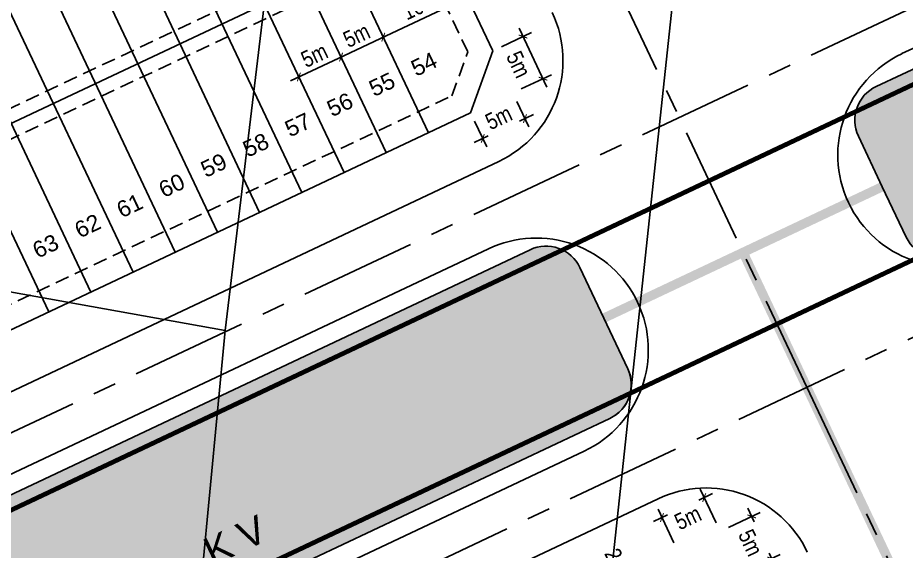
# Model space of a CAD drawing. Extents: x 597165 to 598689, y 1181586 to 1183364.
# Drawn here: x 597590.2 to 597685.4, y 1182711.4 to 1182768.7 of the extents above; entities that cross this region are included whole.
import ezdxf
from ezdxf.enums import TextEntityAlignment as Align

# ---------------------------------------------------------------- set-up
doc = ezdxf.new("R2010")
doc.units = 0
doc.header["$MEASUREMENT"] = 0
doc.linetypes.add('CENTER', pattern=[2, 1.25, -0.25, 0.25, -0.25])
doc.linetypes.add('DASHED', pattern=[0.75, 0.5, -0.25])
doc.layers.get('0').update_dxf_attribs({"linetype": 'CONTINUOUS'})
doc.layers.get('DEFPOINTS').update_dxf_attribs({"color": 8, "linetype": 'CONTINUOUS'})
for name, color, linetype in [('CGXD', 3, 'CONTINUOUS'), ('DIM-T', 7, 'CONTINUOUS'), ('DTEXT', 7, 'CONTINUOUS'), ('HA-CAY-XANH-KO', 3, 'CONTINUOUS'), ('NEN-HT', 8, 'CONTINUOUS'), ('NET-LENGOAI', 4, 'CONTINUOUS'), ('NET-LETRONG', 5, 'CONTINUOUS'), ('NET-LO-GIOI-DIEN-GIOI', 7, 'CENTER'), ('NET-PLO', 2, 'CONTINUOUS'), ('NET-RANH-DAT', 7, 'CONTINUOUS'), ('NET-TIM', 2, 'CENTER'), ('TEXT-SOLO', 7, 'CONTINUOUS')]:
    doc.layers.add(name, color=color, linetype=linetype)
doc.styles.add('AVO', font='VHELVEN.TTF')
doc.styles.add('VHEL-B', font='VHELVEB.TTF')
doc.styles.add('VHEL-C-R', font='VHELVCN.TTF')
doc.dimstyles.new('TL1000', dxfattribs={"dimscale": 0, "dimtxt": 2, "dimasz": 0.7, "dimexe": 1, "dimexo": 1, "dimgap": 0.5, "dimtad": 1, "dimdec": 1, "dimzin": 12, "dimtxsty": 'VHEL-C-R', "dimblk1": 'ARCHTICK', "dimblk2": 'ARCHTICK', "dimsah": 1, "dimcen": -0.09, "dimdle": 1, "dimclrd": 256, "dimclre": 256, "dimclrt": 256, "dimazin": 3, "dimtfac": 0.005, "dimtdec": 1, "dimtix": 1, "dimtmove": 0, "dimatfit": 3, "dimtolj": 1, "dimtzin": 0})
pattern_1 = [(37.26582263, (0, 0), (-0.11023521, 3.854130278), [0, -3.04, 0, -3.4, 0, -3.25]), (7.26582263, (0, 0), (3.562592942, 5.629778284), [0, -1.64, 0, -2.74, 0, -1.05]), (327.26582263, (-2.46, 0.01), (6.228277961, -0.014137947), [0, -1, 0, -3.6, 0, -4.7]), (317.26582263, (-2.46, 0.01), (6.019377384, 1.73076346), [0, -0.5, 0, -2.36, 0, -2.7])]

# ---------------------------------------------------------------- blocks, each defined once
blk = doc.blocks.new('_ARCHTICK')
at = {"color": 0, "linetype": 'BYBLOCK', "const_width": 0.15}
blk.add_lwpolyline([(-0.5, -0.5), (0.5, 0.5)], dxfattribs=at)
blk = doc.blocks.new('*D936')
at = {"linetype": 'BYBLOCK'}
blk.add_line((597619.416, 1182761.876), (597625.745, 1182764.865), dxfattribs=at)
at = {"layer": 'DEFPOINTS', "color": 0, "linetype": 'BYBLOCK'}
for p in [(597624.841, 1182764.438), (597624.841, 1182764.438), (597620.32, 1182762.303)]:
    blk.add_point(p, dxfattribs=at)
at = {"linetype": 'BYBLOCK', "xscale": 0.7, "yscale": 0.7, "zscale": 0.7}
for p, rotation in [((597624.841, 1182764.438), 25.28251724977472), ((597620.32, 1182762.303), 205.2825172497747)]:
    blk.add_blockref('_ARCHTICK', p, dxfattribs=dict(at, rotation=rotation))
at = {"linetype": 'BYBLOCK', "insert": (597621.985, 1182764.631), "char_height": 1.75, "attachment_point": 5, "rotation": 25.28252, "style": 'VHEL-C-R'}
blk.add_mtext('\\A1;5m', dxfattribs=at)
blk = doc.blocks.new('*D935')
at = {"linetype": 'BYBLOCK'}
blk.add_line((597623.937, 1182764.011), (597630.266, 1182767.001), dxfattribs=at)
at = {"layer": 'DEFPOINTS', "color": 0, "linetype": 'BYBLOCK'}
for p in [(597629.362, 1182766.574), (597629.362, 1182766.574), (597624.841, 1182764.438)]:
    blk.add_point(p, dxfattribs=at)
at = {"linetype": 'BYBLOCK', "xscale": 0.7, "yscale": 0.7, "zscale": 0.7}
for p, rotation in [((597629.362, 1182766.574), 25.28251724977472), ((597624.841, 1182764.438), 205.2825172497747)]:
    blk.add_blockref('_ARCHTICK', p, dxfattribs=dict(at, rotation=rotation))
at = {"linetype": 'BYBLOCK', "insert": (597626.506, 1182766.766), "char_height": 1.75, "attachment_point": 5, "rotation": 25.28252, "style": 'VHEL-C-R'}
blk.add_mtext('\\A1;5m', dxfattribs=at)
blk = doc.blocks.new('*D934')
at = {"linetype": 'BYBLOCK'}
blk.add_line((597628.458, 1182766.147), (597639.308, 1182771.272), dxfattribs=at)
at = {"layer": 'DEFPOINTS', "color": 0, "linetype": 'BYBLOCK'}
for p in [(597638.404, 1182770.845), (597638.404, 1182770.845), (597629.362, 1182766.574)]:
    blk.add_point(p, dxfattribs=at)
at = {"linetype": 'BYBLOCK', "xscale": 0.7, "yscale": 0.7, "zscale": 0.7}
for p, rotation in [((597638.404, 1182770.845), 25.28251724977472), ((597629.362, 1182766.574), 205.2825172497747)]:
    blk.add_blockref('_ARCHTICK', p, dxfattribs=dict(at, rotation=rotation))
at = {"linetype": 'BYBLOCK', "insert": (597633.288, 1182769.969), "char_height": 1.75, "attachment_point": 5, "rotation": 25.28252, "style": 'VHEL-C-R'}
blk.add_mtext('\\A1;10m', dxfattribs=at)
blk = doc.blocks.new('*D583')
at = {"linetype": 'BYBLOCK'}
for p, q in [((597643.673, 1182759.69), (597644.971, 1182756.942)), ((597639.152, 1182757.554), (597640.45, 1182754.807)), ((597645.448, 1182758.273), (597643.967, 1182757.574)), ((597639.118, 1182755.284), (597640.599, 1182755.983))]:
    blk.add_line(p, q, dxfattribs=at)
at = {"layer": 'DEFPOINTS', "color": 0, "linetype": 'BYBLOCK'}
for p in [(597643.246, 1182760.594), (597638.725, 1182758.459), (597644.544, 1182757.846)]:
    blk.add_point(p, dxfattribs=at)
at = {"linetype": 'BYBLOCK', "xscale": 0.7, "yscale": 0.7, "zscale": 0.7}
for p, rotation in [((597644.544, 1182757.846), 25.28251725516942), ((597640.022, 1182755.711), 205.2825172551694)]:
    blk.add_blockref('_ARCHTICK', p, dxfattribs=dict(at, rotation=rotation))
at = {"linetype": 'BYBLOCK', "insert": (597641.731, 1182757.948), "char_height": 1.75, "attachment_point": 5, "rotation": 25.28252, "style": 'VHEL-C-R'}
blk.add_mtext('\\A1;5m', dxfattribs=at)
blk = doc.blocks.new('*D582')
at = {"linetype": 'BYBLOCK'}
for p, q in [((597642.015, 1182765.542), (597645.244, 1182767.067)), ((597643.912, 1182767.544), (597646.902, 1182761.215)), ((597644.15, 1182761.021), (597647.379, 1182762.546))]:
    blk.add_line(p, q, dxfattribs=at)
at = {"layer": 'DEFPOINTS', "color": 0, "linetype": 'BYBLOCK'}
for p in [(597641.11, 1182765.115), (597646.475, 1182762.119), (597643.246, 1182760.594)]:
    blk.add_point(p, dxfattribs=at)
at = {"linetype": 'BYBLOCK', "xscale": 0.7, "yscale": 0.7, "zscale": 0.7}
for p, rotation in [((597644.339, 1182766.64), 115.2825172503445), ((597646.475, 1182762.119), 295.2825172503445)]:
    blk.add_blockref('_ARCHTICK', p, dxfattribs=dict(at, rotation=rotation))
at = {"linetype": 'BYBLOCK', "insert": (597643.855, 1182763.647), "char_height": 1.75, "attachment_point": 5, "rotation": 295.28252, "style": 'VHEL-C-R'}
blk.add_mtext('\\A1;5m', dxfattribs=at)
blk = doc.blocks.new('*D365')
at = {"linetype": 'BYBLOCK'}
for p, q in [((597656.227, 1182709.217), (597652.61, 1182707.509)), ((597653.088, 1182708.84), (597654.582, 1182705.675)), ((597657.295, 1182706.956), (597653.678, 1182705.248))]:
    blk.add_line(p, q, dxfattribs=at)
at = {"layer": 'DEFPOINTS', "color": 0, "linetype": 'BYBLOCK'}
for p in [(597657.131, 1182709.644), (597658.199, 1182707.383), (597654.582, 1182705.675)]:
    blk.add_point(p, dxfattribs=at)
at = {"linetype": 'BYBLOCK', "xscale": 0.7, "yscale": 0.7, "zscale": 0.7}
for p, rotation in [((597653.515, 1182707.936), 115.2825172537629), ((597654.582, 1182705.675), 295.2825172537629)]:
    blk.add_blockref('_ARCHTICK', p, dxfattribs=dict(at, rotation=rotation))
at = {"linetype": 'BYBLOCK', "insert": (597654.74, 1182709.556), "char_height": 1.75, "attachment_point": 5, "rotation": 295.28252, "style": 'VHEL-C-R'}
blk.add_mtext('\\A1;2.5m', dxfattribs=at)
blk = doc.blocks.new('*D166')
at = {"linetype": 'BYBLOCK'}
for p, q in [((597664.651, 1182717.62), (597663.171, 1182716.92)), ((597665.028, 1182714.48), (597663.32, 1182718.097)), ((597660.507, 1182712.344), (597658.799, 1182715.961)), ((597658.322, 1182714.63), (597659.802, 1182715.329))]:
    blk.add_line(p, q, dxfattribs=at)
at = {"layer": 'DEFPOINTS', "color": 0, "linetype": 'BYBLOCK'}
for p in [(597663.747, 1182717.192), (597665.455, 1182713.576), (597660.934, 1182711.44)]:
    blk.add_point(p, dxfattribs=at)
at = {"linetype": 'BYBLOCK', "xscale": 0.7, "yscale": 0.7, "zscale": 0.7}
for p, rotation in [((597663.747, 1182717.192), 25.28251725872136), ((597659.226, 1182715.057), 205.2825172587214)]:
    blk.add_blockref('_ARCHTICK', p, dxfattribs=dict(at, rotation=rotation))
at = {"linetype": 'BYBLOCK', "insert": (597662.001, 1182715.035), "char_height": 1.75, "attachment_point": 5, "rotation": 25.28252, "style": 'VHEL-C-R'}
blk.add_mtext('\\A1;5m', dxfattribs=at)
blk = doc.blocks.new('*D165')
at = {"linetype": 'BYBLOCK'}
for p, q in [((597666.36, 1182714.003), (597669.744, 1182715.601)), ((597668.412, 1182716.078), (597669.112, 1182714.598)), ((597668.495, 1182709.482), (597671.879, 1182711.08)), ((597671.402, 1182709.749), (597670.703, 1182711.229))]:
    blk.add_line(p, q, dxfattribs=at)
at = {"layer": 'DEFPOINTS', "color": 0, "linetype": 'BYBLOCK'}
for p in [(597668.839, 1182715.174), (597665.455, 1182713.576), (597667.591, 1182709.055)]:
    blk.add_point(p, dxfattribs=at)
at = {"linetype": 'BYBLOCK', "xscale": 0.7, "yscale": 0.7, "zscale": 0.7}
for p, rotation in [((597668.839, 1182715.174), 115.282517249205), ((597670.975, 1182710.653), 295.2825172492049)]:
    blk.add_blockref('_ARCHTICK', p, dxfattribs=dict(at, rotation=rotation))
at = {"linetype": 'BYBLOCK', "insert": (597668.718, 1182712.352), "char_height": 1.75, "attachment_point": 5, "rotation": 295.28252, "style": 'VHEL-C-R'}
blk.add_mtext('\\A1;5m', dxfattribs=at)

msp = doc.modelspace()

# ---------------------------------------------------------------- hatches: boundary and pattern name
at = {"layer": 'HA-CAY-XANH-KO'}
h = msp.add_hatch(dxfattribs=at)
h.set_pattern_fill('AR-SAND', color=256, scale=2, angle=359.765823, style=0)
h.set_pattern_definition(pattern_1)
edge = h.paths.add_edge_path()
edge.add_arc((597689.012, 1182746.8206), 4, 205.282517, 295.282517)
edge.add_line((597690.7203, 1182743.2037), (597884.2218, 1182834.5993))
edge.add_arc((597882.5135, 1182838.2161), 4, 295.282517, 385.282517)
edge.add_line((597886.1304, 1182839.9245), (597881.0054, 1182850.775))
edge.add_arc((597877.3885, 1182849.0667), 4, 25.282517, 115.282517)
edge.add_line((597875.6802, 1182852.6835), (597682.1786, 1182761.288))
edge.add_arc((597683.887, 1182757.6711), 4, 115.282517, 205.282517)
edge.add_line((597680.2701, 1182755.9628), (597682.8326, 1182750.5375))
edge.add_line((597682.8326, 1182750.5375), (597685.3951, 1182745.1123))
h = msp.add_hatch(dxfattribs=at)
h.set_pattern_fill('AR-SAND', color=256, scale=2, angle=359.765823, style=0)
h.set_pattern_definition(pattern_1)
h.paths.add_polyline_path([(597653.6476, 1182725.6934, 0.4207851), (597655.5169, 1182731.0991, -0.0055962), (597655.5561, 1182731.0186), (597650.4311, 1182741.8691, 0.4142136), (597645.1059, 1182743.7776), (597443.964, 1182648.7734), (597439.3977, 1182646.6166, 0.4142136), (597437.4892, 1182641.2914), (597442.6142, 1182630.4409, 0.4142136), (597447.9394, 1182628.5323), (597452.5056, 1182630.6891)])

# ---------------------------------------------------------------- linework, layer by layer
at = {"layer": 'CGXD', "linetype": 'DASHED', "ltscale": 3}
for points in [[(597615.9793, 1182771.4929), (597609.1459, 1182785.9603), (597384.0291, 1182679.6321), (597382.3421, 1182674.9253), (597387.6655, 1182663.6547)], [(597636.7207, 1182760.2769), (597638.4076, 1182764.9837), (597633.0842, 1182776.2542), (597388.9467, 1182660.9421), (597394.2701, 1182649.6716), (597398.9769, 1182647.9846)]]:
    msp.add_lwpolyline(points, close=True, dxfattribs=at)
at = {"layer": 'NEN-HT', "linetype": 'CONTINUOUS'}
for p, q in [((597612.41, 1182735.12), (597621.9, 1182813.82)), ((597651.33, 1182685.78), (597664.05, 1182804.84)), ((597536.97, 1182748.7), (597612.41, 1182735.12)), ((597607.98, 1182688.46), (597612.41, 1182735.12))]:
    msp.add_line(p, q, dxfattribs=at)
at = {"layer": 'NET-LENGOAI', "ltscale": 20}
for p, q in [((597684.9413, 1182764.8048), (597874.826, 1182854.492)), ((597400.7666, 1182639.4295), (597641.7393, 1182753.2468)), ((597679.2158, 1182748.8292), (597679.2158, 1182748.8292)), ((597442.1597, 1182650.133), (597640.6349, 1182743.8777)), ((597656.6104, 1182738.1522), (597656.6104, 1182738.1522)), ((597656.6104, 1182738.1522), (597656.6104, 1182738.1522)), ((597650.8849, 1182722.1766), (597452.4097, 1182628.4319)), ((597658.8226, 1182717.0783), (597631.2441, 1182704.0523))]:
    msp.add_line(p, q, dxfattribs=at)
for centre, start, end in [((597636.6143, 1182764.0974), 295.282517, 25.282517), ((597690.0663, 1182753.9542), 115.282517, 205.282517), ((597690.0663, 1182753.9542), 205.282517, 295.282517), ((597645.7599, 1182733.0272), 25.282517, 115.282517), ((597645.7599, 1182733.0272), 295.282517, 25.282517), ((597663.9476, 1182706.2278), 25.282517, 115.282517)]:
    msp.add_arc(centre, 12, start, end, dxfattribs=at)
at = {"layer": 'NET-LETRONG'}
for p, q in [((597682.1786, 1182761.288), (597875.6802, 1182852.6835)), ((597875.6802, 1182852.6835), (597682.1786, 1182761.288)), ((597628.2979, 1182792.2414), (597641.1104, 1182765.1151)), ((597641.1104, 1182765.1151), (597638.7247, 1182758.4586)), ((597561.8666, 1182722.1566), (597638.7247, 1182758.4586)), ((597680.2701, 1182755.9628), (597682.8326, 1182750.5375)), ((597682.8326, 1182750.5375), (597685.3951, 1182745.1123)), ((597443.964, 1182648.7734), (597645.1059, 1182743.7776)), ((597645.1059, 1182743.7776), (597443.964, 1182648.7734)), ((597650.4311, 1182741.8691), (597655.5561, 1182731.0186)), ((597655.5561, 1182731.0186), (597650.4311, 1182741.8691)), ((597653.6476, 1182725.6934), (597452.5056, 1182630.6891)), ((597452.5056, 1182630.6891), (597653.6476, 1182725.6934))]:
    msp.add_line(p, q, dxfattribs=at)
for centre, start, end in [((597683.887, 1182757.6711), 115.282517, 205.282517), ((597689.012, 1182746.8206), 205.282517, 295.282517), ((597646.8142, 1182740.1608), 25.282517, 115.282517), ((597646.8142, 1182740.1608), 25.282517, 115.282517), ((597651.9392, 1182729.3102), 295.282517, 26.565051), ((597651.9392, 1182729.3102), 295.282517, 25.282517), ((597651.9392, 1182729.3102), 25.282517, 26.565051)]:
    msp.add_arc(centre, 4, start, end, dxfattribs=at)
at = {"layer": 'NET-LO-GIOI-DIEN-GIOI', "ltscale": 20, "const_width": 0.5}
for points in [[(598248.7143, 1183027.2178), (597268.9157, 1182564.4349)], [(598255.9747, 1183011.8462), (597276.1761, 1182549.0632)]]:
    msp.add_lwpolyline(points, dxfattribs=at)
at = {"layer": 'NET-PLO'}
for p, q in [((597608.0782, 1182788.2209), (597625.1615, 1182752.0524)), ((597603.5572, 1182786.0855), (597620.6405, 1182749.9169)), ((597599.0361, 1182783.95), (597616.1194, 1182747.7815)), ((597594.515, 1182781.8146), (597611.5983, 1182745.6461)), ((597589.994, 1182779.6792), (597607.0773, 1182743.5107)), ((597634.7041, 1182778.6783), (597386.0456, 1182661.2307)), ((597585.4729, 1182777.5438), (597602.5562, 1182741.3753)), ((597580.9519, 1182775.4084), (597598.0351, 1182739.2399)), ((597625.662, 1182774.4074), (597634.2036, 1182756.3232)), ((597576.4308, 1182773.273), (597593.5141, 1182737.1045)), ((597621.1409, 1182772.272), (597629.6826, 1182754.1878))]:
    msp.add_line(p, q, dxfattribs=at)
at = {"layer": 'NET-RANH-DAT', "color": 1, "linetype": 'DASHED', "ltscale": 20, "const_width": 1, "flags": 128}
for points in [[(598126.1169, 1182959.9116), (597667.9131, 1182743.4907), (597347.4026, 1182592.1057)], [(597667.9131, 1182743.4907), (597951.0773, 1182143.9787)]]:
    msp.add_lwpolyline(points, dxfattribs=at)
at = {"layer": 'NET-RANH-DAT', "linetype": 'DASHED', "ltscale": 20, "const_width": 1, "flags": 128}
for points in [[(597667.9131, 1182743.4907), (597951.0816, 1182143.98)], [(597667.9131, 1182743.4907), (597951.0773, 1182143.9787)], [(597667.9131, 1182743.4907), (597951.0773, 1182143.9787)]]:
    msp.add_lwpolyline(points, dxfattribs=at)
at = {"layer": 'NET-TIM', "ltscale": 10}
for p, q in [((597295.449, 1182585.2617), (598110.7818, 1182970.3634)), ((598148.9609, 1182953.0064), (597309.1156, 1182556.3269)), ((597619.1409, 1182846.7507), (597674.7464, 1182729.0233)), ((597674.7464, 1182729.0233), (597957.482, 1182130.4189))]:
    msp.add_line(p, q, dxfattribs=at)

# ---------------------------------------------------------------- texts
at = {"layer": 'DTEXT', "style": 'VHEL-B'}
msp.add_text('H  AØ  N  H           L  A  N  G               T  U  Y  EÁ  N         Ñ  I  EÄ  N       1  1  0   K V', height=3, rotation=25.282517, dxfattribs=at).set_placement((597482.8314, 1182649.2563))
at = {"layer": 'TEXT-SOLO', "color": 3, "style": 'AVO'}
for s, p in [('54', (597634.1016, 1182762.8929)), ('55', (597629.5962, 1182760.7247)), ('56', (597625.0907, 1182758.5565)), ('57', (597620.5853, 1182756.3884)), ('58', (597616.0798, 1182754.2202)), ('59', (597611.5744, 1182752.052)), ('60', (597607.069, 1182749.8838)), ('61', (597602.5635, 1182747.7156)), ('62', (597598.0581, 1182745.5475)), ('63', (597593.5526, 1182743.3793))]:
    msp.add_text(s, height=1.75, rotation=25.282517, dxfattribs=at).set_placement(p, align=Align.CENTER)

# ---------------------------------------------------------------- dimensions: what is measured, and where the dimension line sits
at = {"layer": 'DIM-T', "color": 1}
for base, p1, p2, picture, middle in [((597638.4042, 1182770.8445), (597629.3621, 1182766.5737), (597638.4042, 1182770.8445), '*D934', (597633.2879, 1182769.9693)), ((597629.3621, 1182766.5737), (597624.841, 1182764.4383), (597629.3621, 1182766.5737), '*D935', (597626.5063, 1182766.7662)), ((597624.841, 1182764.4383), (597620.3199, 1182762.3029), (597624.841, 1182764.4383), '*D936', (597621.9853, 1182764.6308))]:
    dim = msp.add_linear_dim(base=base, p1=p1, p2=p2, angle=205.282517, dimstyle='TL1000', override={"dimscale": 1, "dimtxt": 1.75, "dimdsep": 46, "dimpost": 'm'}, dxfattribs=at)
    dim.commit()
    dim.dimension.update_dxf_attribs({"geometry": picture, "text_midpoint": middle})
at = {"layer": 'DIM-T'}
for base, p1, p2, angle, picture, middle in [((597646.4747, 1182762.1191), (597641.1104, 1182765.1151), (597643.2458, 1182760.594), 295.282517, '*D582', (597643.8555, 1182763.6468)), ((597644.5435, 1182757.8464), (597638.7247, 1182758.4586), (597643.2458, 1182760.594), 25.282517, '*D583', (597641.7305, 1182757.9484)), ((597663.7471, 1182717.1924), (597660.9344, 1182711.4402), (597665.4555, 1182713.5756), 25.282517, '*D166', (597662.0012, 1182715.0353)), ((597668.8394, 1182715.1739), (597667.5909, 1182709.0545), (597665.4555, 1182713.5756), 115.282517, '*D165', (597668.7179, 1182712.3517)), ((597654.5823, 1182705.6751), (597657.1315, 1182709.644), (597658.1992, 1182707.3834), 295.282517, '*D365', (597654.7397, 1182709.5563))]:
    dim = msp.add_linear_dim(base=base, p1=p1, p2=p2, angle=angle, dimstyle='TL1000', override={"dimscale": 1, "dimtxt": 1.75, "dimpost": 'm'}, dxfattribs=at)
    dim.commit()
    dim.dimension.update_dxf_attribs({"geometry": picture, "text_midpoint": middle, "dimtype": 161})

doc.saveas('drawing.dxf')
